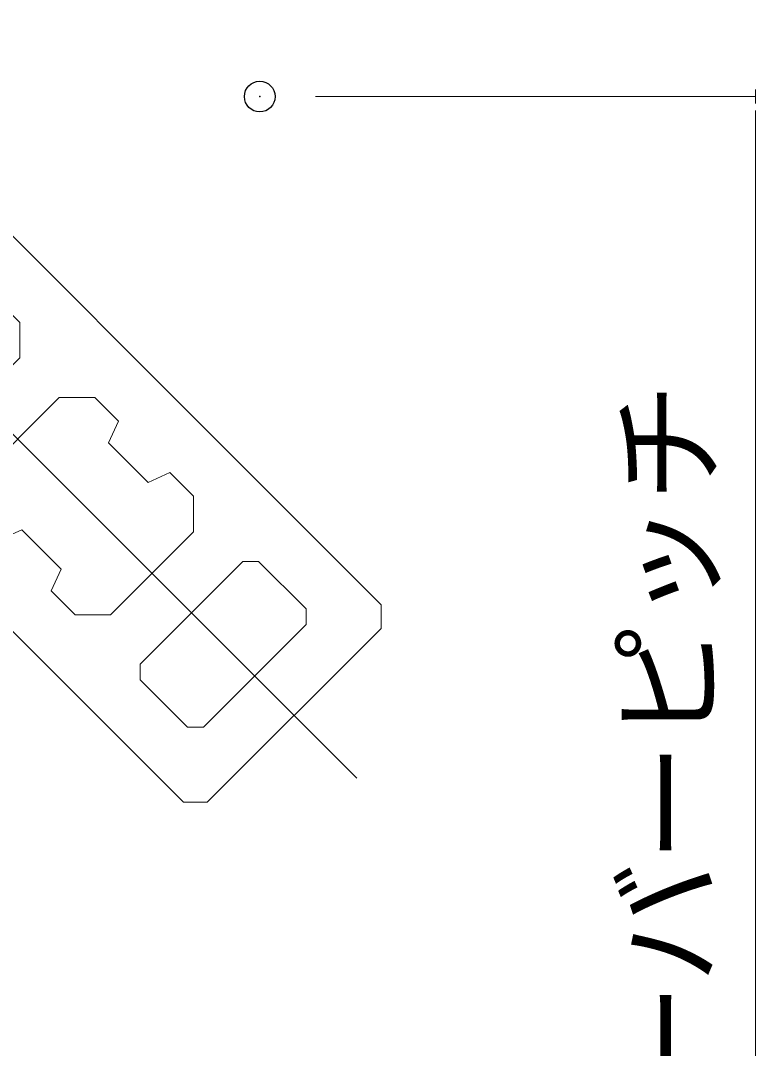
# Model space of a CAD drawing. Units: millimetres, scale not verified. Extents: x -1200 to 1200, y -500 to 500.
# Drawn here: x 777.84 to 791, y -256.21 to -237.81 of the extents above; entities that cross this region are included whole.
import ezdxf
from ezdxf.enums import TextEntityAlignment as Align

# ---------------------------------------------------------------- set-up
doc = ezdxf.new("R2010")
doc.units = ezdxf.units.MM
doc.header["$LTSCALE"] = 1.1
doc.header["$PDMODE"] = 32
doc.header["$PDSIZE"] = 0.55
for name, color, linetype, lineweight in [('0-0_一般', 7, 'Continuous', 9), ('0-1_0', 7, 'Continuous', 9), ('0-3_寸法', 7, 'Continuous', 9), ('0-4_ルーバー', 7, 'Continuous', 9)]:
    doc.layers.add(name, color=color, linetype=linetype, lineweight=lineweight)
doc.layers.add('0-A_Defpoints', color=7, linetype='Continuous')
doc.styles.add('Osaka', font='')
doc.styles.get('Osaka').set_extended_font_data('Osaka')

# ---------------------------------------------------------------- blocks, each defined once
blk = doc.blocks.new('グループ-14-1')
at = {"layer": '0-4_ルーバー'}
for points in [[(135857.41, 171032.67), (135857.41, 171043.2), (135602.85, 171297.76), (135592.17, 171297.76), (135514.46, 171220.05), (135514.46, 171209.37), (135769.02, 170954.82), (135779.56, 170954.82)], [(135569.23, 171189.96), (135548.02, 171211.17), (135548.02, 171218.25), (135593.98, 171264.21), (135601.05, 171264.21), (135622.27, 171242.99), (135622.27, 171235.92), (135576.3, 171189.96)], [(135609.01, 171150.18), (135598.41, 171160.79), (135598.4, 171176.7), (135635.53, 171213.82), (135651.44, 171213.82), (135662.05, 171203.21), (135657.63, 171193.49), (135675.31, 171175.81), (135685.03, 171180.23), (135695.64, 171169.62), (135695.64, 171153.71), (135658.52, 171116.59), (135642.61, 171116.59), (135632, 171127.19), (135636.42, 171136.92), (135618.74, 171154.6)], [(135736.31, 171038.79), (135720.4, 171038.79), (135709.79, 171049.4), (135714.21, 171059.13), (135696.53, 171076.81), (135686.81, 171072.39), (135676.2, 171082.99), (135676.2, 171098.91), (135713.32, 171136.03), (135729.23, 171136.03), (135739.84, 171125.42), (135735.42, 171115.7), (135753.1, 171098.02), (135762.82, 171102.44), (135773.43, 171091.83), (135773.43, 171075.92)], [(135749.57, 171016.69), (135795.53, 171062.66), (135802.6, 171062.65), (135823.82, 171041.44), (135823.82, 171034.37), (135777.86, 170988.41), (135770.79, 170988.41), (135749.57, 171009.62)]]:
    blk.add_lwpolyline(points, close=True, dxfattribs=at)
blk = doc.blocks.new('_DOT')
at = {"layer": '0-1_0'}
for p, q in [((-2.5, 0), (-5, 0)), ((-1.25, 0), (1.25, 0))]:
    blk.add_line(p, q, dxfattribs=at)

msp = doc.modelspace()

# ---------------------------------------------------------------- linework, layer by layer
at = {"layer": '0-0_一般'}
msp.add_line((770.296, -237.812), (783.861, -251.377), dxfattribs=at)
at = {"layer": '0-3_寸法'}
for p, q in [((783.124, -239.173), (791, -239.173)), ((791, -239.674), (791, -258.672))]:
    msp.add_line(p, q, dxfattribs=at)
at = {"layer": '0-A_Defpoints'}
msp.add_point((782.124, -239.173), dxfattribs=at)

# ---------------------------------------------------------------- block references
at = {"layer": '0-3_寸法', "xscale": 0.1001489, "yscale": 0.1001489, "rotation": 90}
msp.add_blockref('_DOT', (791, -239.173), dxfattribs=at)
at = {"layer": '0-4_ルーバー', "xscale": 0.04, "yscale": 0.04}
msp.add_blockref('グループ-14-1', (-4650, -7090), dxfattribs=at)

# ---------------------------------------------------------------- texts
at = {"layer": '0-3_寸法', "style": 'Osaka'}
msp.add_text('ルーバーピッチ', height=1.576, rotation=90, dxfattribs=at).set_placement((790.689, -259.334), align=Align.BOTTOM_LEFT)

doc.saveas('drawing.dxf')
